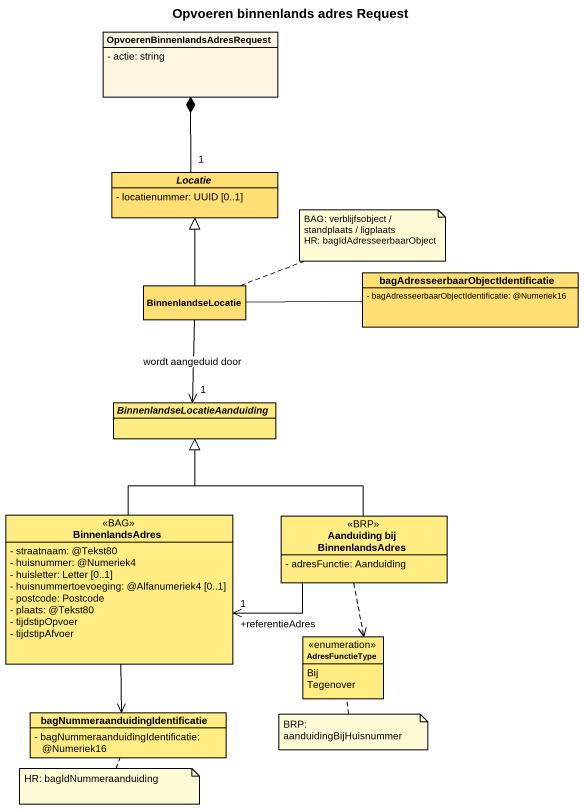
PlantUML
@startuml
title Opvoeren binnenlands adres Request
hide circle
hide empty members
skinparam classAttributeIconSize 0
class "OpvoerenBinnenlandsAdresRequest" as OpvoerenBinnenlandsAdresRequ {
  - actie: string
}
abstract class Locatie #FFDE73 {
  - locatienummer: UUID [0..1]
}
class BinnenlandseLocatie #FFDE73
class "bagAdresseerbaarObjectIdentificatie" as bagAdresseerbaarObjectIdenti #FFDE73 {
  - bagAdresseerbaarObjectIdentificatie: @Numeriek16
}
abstract class "BinnenlandseLocatieAanduiding" as BinnenlandseLocatieAanduidin #FFED83
class BinnenlandsAdres <<BAG>> #FFED83 {
  - straatnaam: @Tekst80
  - huisnummer: @Numeriek4
  - huisletter: Letter [0..1]
  - huisnummertoevoeging: @Alfanumeriek4 [0..1]
  - postcode: Postcode
  - plaats: @Tekst80
  - tijdstipOpvoer
  - tijdstipAfvoer
}
class "Aanduiding bij BinnenlandsAdres" as Aanduiding_bij <<BRP>> #FFED83 {
  - adresFunctie: Aanduiding
}
enum AdresFunctieType #FFED83 {
  Bij
  Tegenover
}
class "bagNummeraanduidingIdentificatie" as bagNummeraanduidingIdentific #FFED83 {
  - bagNummeraanduidingIdentificatie: @Numeriek16
}
Locatie "1" -up-* OpvoerenBinnenlandsAdresRequ
BinnenlandseLocatie -up-|> Locatie
BinnenlandseLocatie -right- bagAdresseerbaarObjectIdenti
BinnenlandseLocatie --> "1" BinnenlandseLocatieAanduidin : wordt aangeduid door
BinnenlandsAdres -up-|> BinnenlandseLocatieAanduidin
BinnenlandsAdres --> bagNummeraanduidingIdentific
Aanduiding_bij -up-|> BinnenlandseLocatieAanduidin
Aanduiding_bij -left-> "+referentieAdres\n1" BinnenlandsAdres
Aanduiding_bij ..> AdresFunctieType
note right of BinnenlandseLocatie
  BAG: verblijfsobject / standplaats / ligplaats
  HR: bagIdAdresseerbaarObject
end note
note bottom of AdresFunctieType : BRP: aanduidingBijHuisnummer
note bottom of bagNummeraanduidingIdentific : HR: bagIdNummeraanduiding
@enduml
